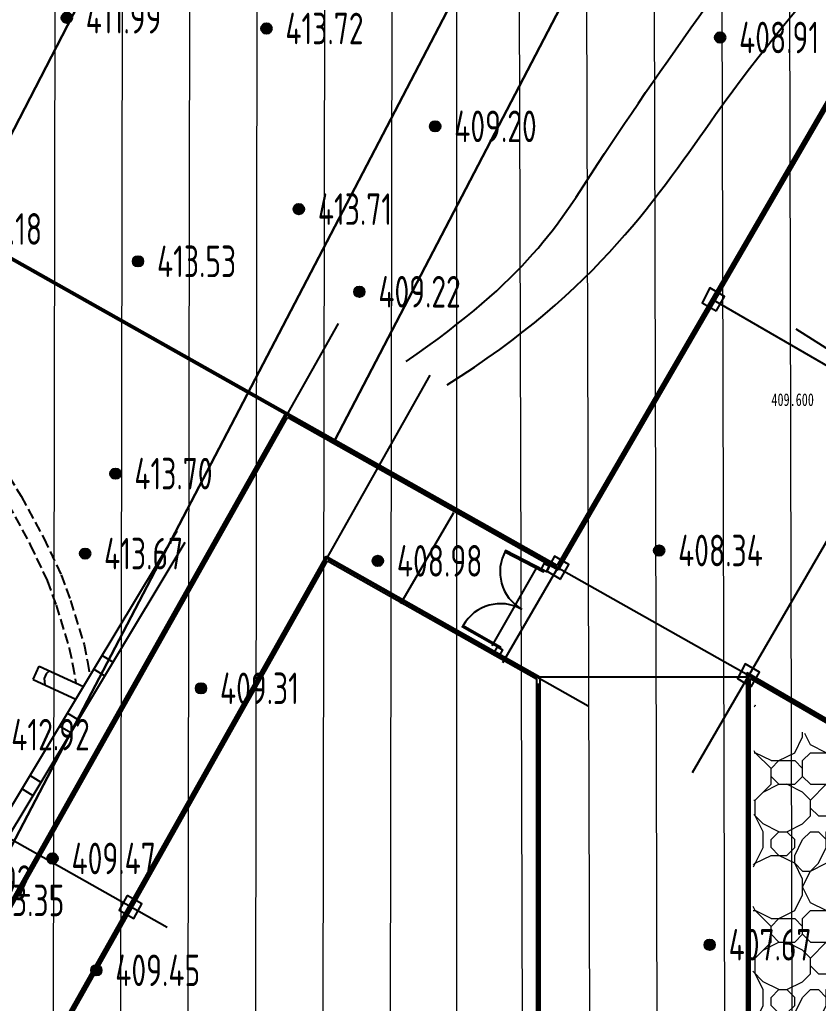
# Model space of a CAD drawing. Header units: millimetres. Extents: x 387826 to 388039216, y 3325062 to 3325368396.
# Drawn here: x 387625400 to 387644377, y 3324818500 to 3324841863 of the extents above; entities that cross this region are included whole.
import ezdxf
from ezdxf.enums import TextEntityAlignment as Align

# ---------------------------------------------------------------- set-up
doc = ezdxf.new("R2010")
doc.units = ezdxf.units.MM
doc.header["$LTSCALE"] = 1000
doc.header["$MEASUREMENT"] = 0
for name, pattern in [('000-Earth-MSCQ（不打印）$0$C2', [13.5, 10, -1.5, 0.5, -1.5]), ('000-古城墙保护(不打印)$0$DASH', [0.35, 0.25, -0.1]), ('ACAD_ISO04W100', [30, 24, -3, 0, -3])]:
    doc.linetypes.add(name, pattern=pattern)
for name, color, linetype in [('0-SITE', 7, 'Continuous'), ('000-Earth-MSCQ（不打印）$0$0-SITE', 7, 'Continuous'), ('000-Earth-MSCQ（不打印）$0$GCD', 251, 'Continuous'), ('000-Earth-MSCQ（不打印）$0$RD-红线', 7, 'Continuous'), ('000-古城墙保护(不打印)$0$0-文物遗址', 8, 'Continuous'), ('000-古城墙保护(不打印)$0$PUB_TEXT', 2, 'Continuous'), ('0NT-Center', 1, 'ACAD_ISO04W100')]:
    doc.layers.add(name, color=color, linetype=linetype)
for name, color, linetype, lineweight in [('000-Earth-MSCQ（不打印）$0$RD-中线', 1, '000-Earth-MSCQ（不打印）$0$C2', 0), ('000-古城墙保护(不打印)$0$0-中实线', 5, 'Continuous', 30), ('000-古城墙保护(不打印)$0$0-遗址公园', 8, 'Continuous', 5), ('000-古城墙保护(不打印)$0$填充', 252, 'Continuous', 5)]:
    doc.layers.add(name, color=color, linetype=linetype, lineweight=lineweight)
doc.styles.add('000-Earth-MSCQ（不打印）$0$HZ', font='gbenor.shx', dxfattribs={"width": 0.8, "bigfont": 'hztxt.shx'})
doc.styles.add('000-古城墙保护(不打印)$0$_TCH_DIM', font='', dxfattribs={"width": 0.75})
doc.styles.get('000-古城墙保护(不打印)$0$_TCH_DIM').set_extended_font_data('SimSun')

# ---------------------------------------------------------------- blocks, each defined once
blk = doc.blocks.new('000-Earth-MSCQ（不打印）$0$gc200')
h = blk.add_hatch(color=256)
edge = h.paths.add_edge_path()
edge.add_arc((0, -5.551115123125783e-17), 0.2500000000000001, 0, 360)
blk.add_circle((0, -5.551115123125783e-17), 0.2500000000000001)
blk = doc.blocks.new('000-古城墙保护(不打印)')
at = {"layer": '000-古城墙保护(不打印)$0$0-遗址公园', "ltscale": 10}
h = blk.add_hatch(dxfattribs=at)
h.set_pattern_fill('ANSI31', color=256, scale=1000, angle=45)
h.set_pattern_definition([(90, (0, 0), (-1587.5, 3.410605131648481e-13), [])])
h.paths.add_polyline_path([(387757359.0947723, 3325075809.713597), (387738724.4244739, 3325053061.984234), (387736658.1743807, 3325052379.78923), (387732792.6573083, 3325048405.001884), (387731947.0142126, 3325045521.987648), (387727149.4825557, 3325038560.592924), (387719871.0797174, 3325030254.454775), (387713118.2314355, 3325024325.69877), (387708971.7085958, 3325021538.001345), (387707653.8317035, 3325021090.344965), (387703723.9723286, 3325018966.972815), (387699100.568572, 3325013213.602733), (387687666.4612417, 3324991573.488757), (387692670.727551, 3324988471.826824), (387679274.3591145, 3324966056.084505), (387674562.7421811, 3324955273.126987), (387666293.4541245, 3324933025.957672), (387659029.9602896, 3324926312.71594), (387654773.5217602, 3324915935.552797), (387653675.5063087, 3324913098.933503), (387637326.4545517, 3324880090.8987), (387635096.1587876, 3324877614.537973), (387623173.1089031, 3324853940.873659), (387618974.5280727, 3324854570.405108), (387618467.4666205, 3324854646.433447), (387616794.0523977, 3324854897.343677), (387614410.7432887, 3324846804.212917), (387608979.9761084, 3324853035.612696), (387591571.0079994, 3324839024.665925), (387597082.2925069, 3324832681.257929), (387596624.9883792, 3324831149.830627), (387596217.2465154, 3324828960.946196), (387596137.9493979, 3324826850.101176), (387592355.8457829, 3324826109.515459), (387589540.6215926, 3324824522.451866), (387587163.8655038, 3324822803.372842), (387586055.6074455, 3324821918.786967), (387585231.4443963, 3324821255.000857), (387584550.0445382, 3324820637.821306), (387583346.0658892, 3324819564.06669), (387582101.748941, 3324818264.712243), (387581660.7870961, 3324817834.250378), (387580072.9664811, 3324816151.399981), (387578832.7454951, 3324814781.869411), (387574234.0934268, 3324808493.876336), (387581064.1902614, 3324795503.282484), (387625164.6542816, 3324801283.597979), (387647357.6289114, 3324804778.450835), (387650612.9223155, 3324805405.261792), (387669114.9930122, 3324840920.415754), (387680400.2783, 3324864357.77844), (387687151.7701302, 3324878135.082248), (387696416.7806178, 3324893470.850236), (387704777.6824126, 3324910959.142838), (387717019.7699698, 3324940445.653564), (387740572.7504223, 3324978958.777964), (387755268.3394005, 3325000951.822409), (387771548.7019364, 3325023669.528487), (387793342.0856335, 3325051694.76609), (387797120.7662015, 3325056480.602365), (387804700.2713755, 3325067831.608256), (387805755.9865897, 3325069417.217034), (387833928.9732663, 3325110050.599823), (387835462.2759447, 3325113721.162718), (387834644.166247, 3325114126.806136), (387838641.1926514, 3325123620.01257), (387831833.5364649, 3325125881.193801), (387835204.3103971, 3325131614.601018), (387828520.3367395, 3325134527.940866), (387822745.7363685, 3325138082.078876), (387820720.6784263, 3325136746.002098), (387818437.9572816, 3325135239.926322), (387814960.6972696, 3325132945.727099), (387810414.9791779, 3325129946.589023), (387806089.169805, 3325135647.314827), (387803914.3516228, 3325131741.76694), (387790508.0000313, 3325108476.776886), (387782804.3222916, 3325111884.500767), (387777519.6903973, 3325113033.773239), (387770432.0206335, 3325107829.881072), (387767032.2047279, 3325098401.675082), (387768071.4313482, 3325098008.812484), (387766664.4412394, 3325095979.536411), (387763567.2492012, 3325091306.558766), (387765030.6402054, 3325091176.180011)])
at = {"layer": '000-古城墙保护(不打印)$0$填充'}
h = blk.add_hatch(dxfattribs=at)
h.set_pattern_fill('卵石砌体', color=256, scale=500)
h.set_pattern_definition([(0, (387650938.380808, 3324811323.534955), (0, 3750), [187.5, -562.5, 187.5, -2812.5]), (0, (387651875.880808, 3324811698.534955), (0, 3750), [187.5, -3562.5]), (0, (387650000.880808, 3324812073.534955), (0, 3750), [375, -3375]), (0, (387649063.380808, 3324812261.034955), (0, 3750), [562.5, -3187.5]), (0, (387650938.380808, 3324812448.534955), (0, 3750), [375, -375, 562.5, -2437.5]), (0, (387650750.880808, 3324813011.034955), (0, 3750), [562.5, -3187.5]), (0, (387649813.380808, 3324813198.534955), (0, 3750), [562.5, -1312.5, 562.5, -1312.5]), (0, (387649063.380808, 3324813761.034955), (0, 3750), [562.5, -187.5, 187.5, -2812.5]), (0, (387651500.880808, 3324814136.034955), (0, 3750), [187.5, -3562.5]), (0, (387650750.880808, 3324814511.034955), (0, 3750), [375, -3375]), (90, (387648313.380808, 3324814698.534955), (-3750, 2.296212748401287e-13), [375, -3375]), (90, (387648688.380808, 3324812073.534955), (-3750, 2.296212748401287e-13), [187.5, -375, 562.5, -2625]), (90, (387649625.880808, 3324812448.534955), (-3750, 2.296212748401287e-13), [750, -187.5, 187.5, -2625]), (90, (387650188.380808, 3324813386.034955), (-3750, 2.296212748401287e-13), [562.5, -3187.5]), (90, (387650375.880808, 3324811698.534955), (-3750, 2.296212748401287e-13), [375, -3375]), (90, (387650563.380808, 3324814698.534955), (-3750, 2.296212748401287e-13), [375, -3375]), (90, (387650750.880808, 3324812448.534955), (-3750, 2.296212748401287e-13), [375, -1875, 187.5, -1312.5]), (90, (387651313.380808, 3324814323.534955), (-3750, 2.296212748401287e-13), [187.5, -187.5, 187.5, -3187.5]), (90, (387651500.880808, 3324812636.034955), (-3750, 2.296212748401287e-13), [375, -562.5, 375, -2437.5]), (90, (387651688.380808, 3324811698.534955), (-3750, 2.296212748401287e-13), [375, -3375]), (45, (387648500.880808, 3324811698.534955), (0, 3749.999993707382), [530.32875, -1060.6601, 795.495, -2916.81695]), (45, (387648313.380808, 3324811698.534955), (0, 3749.999993707382), [530.330085, -4772.970749999999]), (45, (387650375.880808, 3324812073.534955), (0, 3749.999993707382), [530.330085, -4772.970749999999]), (45, (387650000.880808, 3324813948.534955), (0, 3749.999993707382), [530.330085, -4772.970749999999]), (45, (387651688.380808, 3324812073.534955), (0, 3749.999993707382), [530.330085, -4772.970749999999]), (45, (387648500.880808, 3324812448.534955), (0, 3749.999993707382), [265.16504, -5038.1355]), (45, (387648875.880808, 3324813573.534955), (0, 3749.999993707382), [265.16504, -5038.1355]), (45, (387649250.880808, 3324812261.034955), (0, 3749.999993707382), [265.16504, -5038.1355]), (45, (387649625.880808, 3324813573.534955), (0, 3749.999993707382), [265.16504, -5038.1355]), (45, (387650750.880808, 3324812823.534955), (0, 3749.999993707382), [265.16504, -5038.1355]), (45, (387650750.880808, 3324814886.034955), (0, 3749.999993707382), [265.16504, -5038.1355]), (45, (387651125.880808, 3324814511.034955), (0, 3749.999993707382), [265.16504, -5038.1355]), (45, (387651313.380808, 3324812448.534955), (0, 3749.999993707382), [265.16504, -5038.1355]), (45, (387651500.880808, 3324811511.034955), (0, 3749.999993707382), [265.16504, -5038.1355]), (45, (387651500.880808, 3324813011.034955), (0, 3749.999993707382), [265.16504, -5038.1355]), (45, (387651500.880808, 3324814886.034955), (0, 3749.999993707382), [265.16504, -5038.1355]), (45, (387651688.380808, 3324814136.034955), (0, 3749.999993707382), [265.16504, -5038.1355]), (135, (387650938.380808, 3324814511.034955), (-3749.999993707382, 2.220446049250313e-13), [265.16504, -5038.1355]), (135, (387651313.380808, 3324814886.034955), (-3749.999993707382, 2.220446049250313e-13), [265.16504, -5038.1355]), (135, (387651500.880808, 3324814136.034955), (-3749.999993707382, 2.220446049250313e-13), [265.16504, -5038.1355]), (135, (387652063.380808, 3324814886.034955), (-3749.999993707382, 2.220446049250313e-13), [265.16504, -5038.1355]), (135, (387650188.380808, 3324813573.534955), (-3749.999993707382, 2.220446049250313e-13), [265.16504, -5038.1355]), (135, (387649813.380808, 3324813198.534955), (-3749.999993707382, 2.220446049250313e-13), [265.16504, -5038.1355]), (135, (387648688.380808, 3324812261.034955), (-3749.999993707382, 2.220446049250313e-13), [265.16504, -5038.1355]), (135, (387649063.380808, 3324812261.034955), (-3749.999993707382, 2.220446049250313e-13), [265.16504, -5038.1355]), (135, (387649438.380808, 3324813573.534955), (-3749.999993707382, 2.220446049250313e-13), [265.16504, -5038.1355]), (135, (387648688.380808, 3324813011.034955), (-3749.999993707382, 2.220446049250313e-13), [265.16504, -5038.1355]), (135, (387650938.380808, 3324812448.534955), (-3749.999993707382, 2.220446049250313e-13), [265.16504, -5038.1355]), (135, (387651500.880808, 3324812823.534955), (-3749.999993707382, 2.220446049250313e-13), [265.16504, -5038.1355]), (135, (387651688.380808, 3324812073.534955), (-3749.999993707382, 2.220446049250313e-13), [265.16504, -5038.1355]), (135, (387651688.380808, 3324812448.534955), (-3749.999993707382, 2.220446049250313e-13), [265.16504, -5038.1355]), (135, (387651875.880808, 3324811698.534955), (-3749.999993707382, 2.220446049250313e-13), [265.16504, -5038.1355]), (135, (387648875.880808, 3324813948.534955), (-3749.999993707382, 2.220446049250313e-13), [530.330085, -4772.970749999999]), (135, (387650750.880808, 3324812823.534955), (-3749.999993707382, 2.220446049250313e-13), [530.330085, -4772.970749999999]), (135, (387650563.380808, 3324811511.034955), (-3749.999993707382, 2.220446049250313e-13), [1325.82521, -3977.4756]), (26.56505119999999, (387648313.380808, 3324813198.534955), (3749.999984068369, 3.056912567522829e-05), [419.25, -7966.004499999999]), (26.56505119999999, (387648875.880808, 3324812073.534955), (3749.999984068369, 3.056912567522829e-05), [419.25, -7966.004499999999]), (26.56505119999999, (387649625.880808, 3324813761.034955), (3749.999984068369, 3.056912567522829e-05), [419.25, -7966.004499999999]), (26.56505119999999, (387651125.880808, 3324811323.534955), (3749.999984068369, 3.056912567522829e-05), [419.25, -7966.004499999999]), (26.56505119999999, (387650563.380808, 3324812261.034955), (3749.999984068369, 3.056912567522829e-05), [419.25, -7966.004499999999]), (26.56505119999999, (387650938.380808, 3324813011.034955), (3749.999984068369, 3.056912567522829e-05), [419.25, -7966.004499999999]), (26.56505119999999, (387650375.880808, 3324814323.534955), (3749.999984068369, 3.056912567522829e-05), [419.25, -7966.004499999999]), (26.56505119999999, (387651688.380808, 3324814136.034955), (3749.999984068369, 3.056912567522829e-05), [419.25, -7966.004499999999]), (63.43494880000001, (387648688.380808, 3324813198.534955), (3.736309928115134e-06, 3749.999997484776), [419.25, -7966.004499999999]), (63.43494880000001, (387648688.380808, 3324813386.034955), (3.736309928115134e-06, 3749.999997484776), [419.25, -7966.004499999999]), (63.43494880000001, (387650188.380808, 3324813948.534955), (3.736309928115134e-06, 3749.999997484776), [838.4999999999999, -7546.7545]), (63.43494880000001, (387651500.880808, 3324813761.034955), (3.736309928115134e-06, 3749.999997484776), [419.25, -7966.004499999999]), (63.43494880000001, (387651313.380808, 3324813198.534955), (3.736309928115134e-06, 3749.999997484776), [419.25, -7966.004499999999]), (63.43494880000001, (387649438.380808, 3324812448.534955), (3.736309928115134e-06, 3749.999997484776), [419.25, -7966.004499999999]), (63.43494880000001, (387651313.380808, 3324814511.034955), (3.736309928115134e-06, 3749.999997484776), [419.25, -7966.004499999999]), (63.43494880000001, (387651875.880808, 3324814323.534955), (3.736309928115134e-06, 3749.999997484776), [419.25, -7966.004499999999]), (116.5650512, (387648500.880808, 3324814323.534955), (-3.056912700749592e-05, 3749.999984068368), [419.2499999999997, -7966.004499999995]), (116.5650512, (387650563.380808, 3324811323.534955), (-3.056912700749592e-05, 3749.999984068368), [419.2499999999997, -7966.004499999995]), (116.5650512, (387648875.880808, 3324813761.034955), (-3.056912700749592e-05, 3749.999984068368), [419.2499999999997, -7966.004499999995]), (116.5650512, (387651688.380808, 3324813386.034955), (-3.056912700749592e-05, 3749.999984068368), [419.2499999999997, -7966.004499999995]), (116.5650512, (387650375.880808, 3324813198.534955), (-3.056912700749592e-05, 3749.999984068368), [419.2499999999997, -7966.004499999995]), (116.5650512, (387651500.880808, 3324813948.534955), (-3.056912700749592e-05, 3749.999984068368), [419.2499999999997, -7966.004499999995]), (116.5650512, (387649625.880808, 3324813198.534955), (-3.056912700749592e-05, 3749.999984068368), [419.2499999999997, -7966.004499999995]), (116.5650512, (387648875.880808, 3324812448.534955), (-3.056912700749592e-05, 3749.999984068368), [419.2499999999997, -7966.004499999995]), (153.4349488, (387648688.380808, 3324814136.034955), (-3749.999997484776, 3.736310372204343e-06), [419.25, -7966.004499999999]), (153.4349488, (387650000.880808, 3324812073.534955), (-3749.999997484776, 3.736310372204343e-06), [419.25, -7966.004499999999]), (153.4349488, (387649250.880808, 3324813761.034955), (-3749.999997484776, 3.736310372204343e-06), [419.25, -7966.004499999999]), (153.4349488, (387651500.880808, 3324812261.034955), (-3749.999997484776, 3.736310372204343e-06), [419.25, -7966.004499999999]), (153.4349488, (387650938.380808, 3324811323.534955), (-3749.999997484776, 3.736310372204343e-06), [419.25, -7966.004499999999]), (153.4349488, (387651313.380808, 3324814323.534955), (-3749.999997484776, 3.736310372204343e-06), [419.25, -7966.004499999999]), (153.4349488, (387650750.880808, 3324813011.034955), (-3749.999997484776, 3.736310372204343e-06), [419.25, -7966.004499999999]), (153.4349488, (387648688.380808, 3324814136.034955), (-3749.999997484776, 3.736310372204343e-06), [419.25, -7966.004499999999]), (153.4349488, (387652063.380808, 3324813198.534955), (-3749.999997484776, 3.736310372204343e-06), [419.25, -7966.004499999999]), (243.4349488, (387648500.880808, 3324811698.534955), (-3.736308817892109e-06, -3749.999997484776), [419.25, -7966.004499999999])])
edge = h.paths.add_edge_path()
edge.add_line((387642861.3078078, 3324825356.664403), (387642717.4110802, 3324804692.135718))
edge.add_line((387642717.4110802, 3324804692.135718), (387643950.7659844, 3324804896.02901))
edge.add_line((387643950.7659844, 3324804896.02901), (387650333.4575129, 3324805951.190008))
edge.add_line((387650333.4575128, 3324805951.190008), (387656366.7896742, 3324817604.744848))
edge.add_line((387656366.7896742, 3324817604.744848), (387644286.6635805, 3324824775.743097))
edge.add_line((387644286.6635805, 3324824775.743097), (387642861.3078078, 3324825602.963339))
at = {"layer": '000-古城墙保护(不打印)$0$0-中实线', "color": 6}
for points in [[(387715030.7942539, 3324995218.873044), (387689943.4778715, 3324954200.398011), (387677106.5601956, 3324923284.531038), (387669715.7429515, 3324907826.870261), (387660525.4580528, 3324892616.11426), (387653147.8220631, 3324877562.548427), (387641999.2169152, 3324854411.325105), (387625109.4291115, 3324822049.868721), (387618175.9253386, 3324810836.96385)], [(387716969.9302788, 3324993904.594524), (387692034.7424276, 3324953134.853961), (387679244.1329247, 3324922330.513553), (387671777.596552, 3324906714.48861), (387662581.4369893, 3324891494.009507), (387655252.5988579, 3324876540.012394), (387644091.1330646, 3324853362.082621), (387632888.7991974, 3324831873.195835)], [(387610979.4179704, 3324813001.520663), (387610979.4179703, 3324813001.520663), (387618415.8122669, 3324826015.207075), (387634911.6788427, 3324857947.64234), (387646023.9621421, 3324881023.439616), (387653566.7601138, 3324896414.00727), (387662737.161534, 3324911591.854309), (387669871.6986505, 3324926513.513295), (387682865.3516809, 3324957806.85479), (387696387.8629743, 3324979916.544939)]]:
    blk.add_lwpolyline(points, dxfattribs=at)
at = {"layer": '000-古城墙保护(不打印)$0$0-中实线', "color": 6, "lineweight": 5, "ltscale": 10}
blk.add_lwpolyline([(387610979.4179695, 3324813001.520662), (387610979.4179694, 3324813001.520662), (387618415.8122661, 3324826015.207074), (387634911.6788418, 3324857947.642339), (387639016.3512242, 3324866471.416008)], dxfattribs=at)
at = {"layer": '000-古城墙保护(不打印)$0$0-文物遗址'}
for p, q in [((387642717.4110801, 3324826284.208258, -26.81972031078621), (387609539.4129365, 3324844995.679879)), ((387638168.7476243, 3324828895.451244), (387614313.9229869, 3324842348.911249)), ((387645423.4278798, 3324841394.440987, -171.5777360279733), (387638168.7476086, 3324828895.451217, -26.55708322578705)), ((387645458.2716358, 3324841374.790073, -171.582710234971), (387636874.8203905, 3324826586.478901)), ((387645452.9530504, 3324841285.944009, -170.7848414927903), (387638198.2727789, 3324828786.954238, -25.76418869060404)), ((387649972.0913509, 3324838783.198028, -171.8403731033327), (387641375.7504817, 3324823972.679498)), ((387641880.5936803, 3324835210.857481, -187.0887475983312), (387657048.0722998, 3324826408.251443, -51.48062028460068)), ((387615048.6084221, 3324802854.265984), (387632978.6897427, 3324834646.752263)), ((387628904.3752998, 3324820297.537587), (387603675.0776262, 3324834526.162394)), ((387617226.1759756, 3324801626.178222), (387635156.2572962, 3324833418.664501)), ((387616752.739612, 3324805957.351044), (387631735.4103087, 3324832523.675202)), ((387616783.1229649, 3324805848.370073), (387631765.7936578, 3324832414.694225)), ((387638198.2727793, 3324828786.954239), (387631765.7936577, 3324832414.694225)), ((387638198.2727789, 3324828786.954239), (387631803.0639363, 3324832393.67482)), ((387635707.6481777, 3324830153.365983, -25.07682869321832), (387634452.6713372, 3324827991.183487, 0.01008814522344892)), ((387627204.4876086, 3324826497.705629), (387629143.7694027, 3324829722.238265)), ((387627460.8534514, 3324826341.889988), (387629333.0215728, 3324829454.829647)), ((387625544.5414608, 3324816457.205243), (387632684.8900763, 3324829118.019844)), ((387625681.5048445, 3324816537.205243), (387632715.2734296, 3324829009.038874)), ((387632684.8407708, 3324829118.047651), (387637757.4110802, 3324826257.258552)), ((387638909.8690748, 3324825561.381423), (387632700.081773, 3324829063.529395)), ((387632715.2241234, 3324829009.066682), (387637677.4110802, 3324826210.530735)), ((387636623.1668898, 3324826990.753176), (387637684.2320279, 3324828831.752478)), ((387627360.7840077, 3324826757.586808), (387627617.8712732, 3324826602.970711)), ((387625717.0829985, 3324826193.611217), (387625864.5314862, 3324826511.036709)), ((387625864.5314862, 3324826511.036709), (387626918.1582295, 3324826021.61266)), ((387626537.377495, 3324825388.471097), (387627204.4876086, 3324826497.705629)), ((387627166.2313759, 3324826434.095239), (387627423.3186414, 3324826279.479141)), ((387626794.4647605, 3324825233.854999), (387627460.8534514, 3324826341.889988)), ((387637677.4110802, 3324826210.530736), (387637677.4110802, 3324816650.275284)), ((387637757.4110802, 3324826257.258551), (387642717.4110802, 3324826257.258551)), ((387637757.4110802, 3324826257.258551), (387637757.4110802, 3324816457.205243)), ((387642677.4110804, 3324826353.671024, -27.35686118135736), (387653470.6191182, 3324820089.71901, 69.14215269149014)), ((387642677.4110802, 3324809517.848931), (387642677.4110804, 3324826353.671024)), ((387642717.4110801, 3324826284.208258, -26.81972031066564), (387653383.2487864, 3324820094.176958, 68.54051152946359)), ((387642717.4110802, 3324826284.208258), (387642717.4110802, 3324816497.205243)), ((387642757.4110802, 3324826214.745492, -26.28257943677648), (387653363.1707302, 3324820059.581124, 68.54051152946359)), ((387642757.4110802, 3324809476.561556), (387642757.4110802, 3324826214.745492)), ((387625717.0829985, 3324826193.611217), (387626736.7429683, 3324825719.965199)), ((387637717.4110802, 3324826096.562631), (387637717.4110802, 3324816497.205243)), ((387626537.377495, 3324825388.471097), (387626794.4647605, 3324825233.855)), ((387626794.4647605, 3324825233.854999), (387621068.1434509, 3324815712.438359)), ((387626355.4649264, 3324825085.99674), (387626612.5521919, 3324824931.380641)), ((387625646.3966152, 3324823906.996391), (387625903.4838807, 3324823752.380293)), ((387625458.0210268, 3324823593.775675), (387625715.1082923, 3324823439.159577))]:
    blk.add_line(p, q, dxfattribs=at)
at = {"layer": '000-古城墙保护(不打印)$0$0-文物遗址', "lineweight": 5, "ltscale": 10}
blk.add_lwpolyline([(387647806.8232622, 3324866471.416008), (387641999.2169144, 3324854411.325104), (387625109.4291106, 3324822049.86872), (387618175.9253377, 3324810836.96385)], dxfattribs=at)
at = {"layer": '000-古城墙保护(不打印)$0$0-文物遗址'}
for points, elevation in [([(387641945.7450831, 3324834942.889429), (387642146.5413779, 3324835288.838628), (387641802.4084305, 3324835492.732018), (387641616.6713043, 3324835138.469799), (387641947.2618011, 3324834945.502561)], -92.09921442894563), ([(387638248.1905347, 3324828572.42309), (387638448.9868295, 3324828918.372288), (387638104.8538821, 3324829122.265678), (387637919.116756, 3324828768.003459), (387638249.7072527, 3324828575.036222)], -24.68471587465498), ([(387642782.0914209, 3324826015.42862), (387642982.8877158, 3324826361.377819), (387642638.7547683, 3324826565.271209), (387642453.0176422, 3324826211.008989), (387642783.6081389, 3324826018.041752)], -25.34380022420694)]:
    blk.add_lwpolyline(points, dxfattribs=dict(at, elevation=elevation))
at = {"layer": '000-古城墙保护(不打印)$0$0-文物遗址', "linetype": '000-古城墙保护(不打印)$0$DASH'}
for points in [[(387623078.6179911, 3324833264.352323), (387623422.9381596, 3324833038.292535), (387624372.7165105, 3324832109.458566), (387624962.0219905, 3324831320.118265), (387625434.7122442, 3324830544.091932), (387625974.5447661, 3324829550.10798), (387626384.2289512, 3324828677.324337), (387626608.1404282, 3324828070.042237), (387626929.244249, 3324827024.471875), (387627009.2126338, 3324826621.162389), (387627070.6248395, 3324826275.125874)], [(387622944.1062629, 3324832922.010064), (387623196.1858112, 3324832756.509886), (387624100.9939143, 3324831871.654488), (387624663.3963596, 3324831118.349231), (387625122.6160638, 3324830364.437805), (387625653.1489193, 3324829387.577163), (387626051.7922236, 3324828538.31481), (387626266.9255177, 3324827954.840479), (387626579.7007934, 3324826936.389321), (387626655.3836939, 3324826554.693082), (387626734.8821313, 3324826106.746917)]]:
    blk.add_lwpolyline(points, dxfattribs=at)
at = {"layer": '000-古城墙保护(不打印)$0$0-文物遗址', "extrusion": (0.004813117115781754, 0.008604135282593281, 0.999951400198864)}
for points, elevation in [([(387633369.20873, 3324689656.731936), (387632455.8751658, 3324690125.734776), (387632439.2674246, 3324690093.398049), (387633352.6009889, 3324689624.395208)], 30472998.39587183), ([(387633308.1490882, 3324689688.207051), (387633374.5763543, 3324689817.071744), (387633496.7924076, 3324689754.071726), (387633430.3651411, 3324689625.20703)], 30472998.39587186), ([(387632319.8580874, 3324687806.328953), (387631427.1902737, 3324688313.562663), (387631445.1475338, 3324688345.169906), (387632337.8153474, 3324687837.936197)], 30472974.5375599), ([(387632188.4661825, 3324687714.234977), (387632260.0825766, 3324687840.289662), (387632379.6335983, 3324687772.368243), (387632308.017204, 3324687646.313557)], 30472974.5375599)]:
    blk.add_lwpolyline(points, close=True, dxfattribs=dict(at, elevation=elevation))
at = {"layer": '000-古城墙保护(不打印)$0$0-文物遗址'}
for points in [[(387626105.0369737, 3324826399.318618), (387626026.4376609, 3324826324.267029), (387625984.7849705, 3324826218.115656), (387625994.3123314, 3324826064.834395)], [(387614859.9778163, 3324811120.744189), (387615351.0249397, 3324811177.234074), (387615872.6646664, 3324811022.24155), (387616492.9941575, 3324810679.377956), (387617401.3803231, 3324810197.630279), (387626537.377495, 3324825388.471097)], [(387637677.4110802, 3324824613.683769), (387637677.4110802, 3324816537.205243)]]:
    blk.add_lwpolyline(points, dxfattribs=at)
blk.add_lwpolyline([(387627957.3898957, 3324821061.225117), (387627760.8958538, 3324820712.814308), (387628109.3066623, 3324820516.320266), (387628305.8007042, 3324820864.731075)], close=True, dxfattribs=at)
at = {"layer": '000-古城墙保护(不打印)$0$0-文物遗址', "ltscale": 0.5, "extrusion": (0.004813117115781754, 0.008604135282593281, 0.999951400198864)}
for centre, start, end in [((387633350.9895563, 3324689624.373261, 30472974.53755989), 150.4832300945464, 240.4403271398588), ((387632337.8153474, 3324687837.936197, 30472974.5375599), 60.44032713985884, 150.3974806128636)]:
    blk.add_arc(centre, 1026.87382032265, start, end, dxfattribs=at)
at = {"layer": '000-古城墙保护(不打印)$0$0-文物遗址'}
for points, knots in [([(387634582.9108802, 3324833742.007565), (387637481.6864973, 3324835738.936942), (387639382.8498617, 3324839080.321984), (387645817.2546958, 3324847710.859595), (387654826.8691055, 3324861873.446459), (387665420.1049732, 3324880839.21057), (387674535.5295003, 3324905651.922577), (387688534.0697859, 3324927269.79409), (387696448.1969588, 3324950220.605737), (387707099.1566722, 3324972271.082105), (387723060.4148431, 3324980167.742814), (387729307.67117, 3324987158.987681), (387729940.039707, 3324987901.617867)], [13829.07510473592, 13829.07510473592, 13829.07510473592, 13829.07510473592, 20507.60766755405, 31598.15239328767, 45718.57024809014, 71022.56005402254, 96502.36251734757, 124815.025697456, 147476.5189369385, 169708.993296357, 195775.3383430242, 197958.5772200183, 197958.5772200183, 197958.5772200183, 197958.5772200183]), ([(387635557.2121158, 3324833192.623265), (387639144.2498879, 3324835416.857895), (387643110.3512368, 3324841726.622351), (387649016.7267115, 3324847271.843969), (387657307.6448497, 3324858426.09768), (387668052.2276497, 3324877455.047353), (387676458.2930267, 3324902803.359412), (387693693.5426132, 3324929413.366473), (387701836.5126055, 3324955762.773364), (387715310.4236128, 3324975469.812907), (387727852.1413468, 3324981383.574444), (387732504.7012959, 3324985724.225718)], [14739.69709912661, 14739.69709912661, 14739.69709912661, 14739.69709912661, 20406.91770349679, 29934.1067295975, 47060.25139486376, 63456.69980682162, 94902.00882304885, 126890.1275629617, 157587.176104531, 177450.8917934603, 196215.9539852425, 196215.9539852425, 196215.9539852425, 196215.9539852425])]:
    blk.add_open_spline(points, degree=3, knots=knots, dxfattribs=at)
at = {"layer": '000-古城墙保护(不打印)$0$PUB_TEXT', "color": 7, "style": '000-古城墙保护(不打印)$0$_TCH_DIM', "width": 0.7058823529411765}
blk.add_text('409.600', height=300, dxfattribs=at).set_placement((387643262.6900341, 3324832687.783029))
blk = doc.blocks.new('000-Earth-MSCQ（不打印）')
at = {"layer": '000-Earth-MSCQ（不打印）$0$RD-中线', "ltscale": 0.5, "flags": 128}
blk.add_lwpolyline([(388022314.3459875, 3325363333.779095), (388017166.2970958, 3325347163.926417), (388004392.3040231, 3325306887.003822), (387971319.8737001, 3325199118.280211), (387960067.1341603, 3325162232.392481, -0.0428905117551713), (387909014.310333, 3325035088.251616), (387880969.7378284, 3324979543.06834, -0.0950112548386871), (387811951.8830091, 3324890063.610587), (387779398.7794849, 3324861261.881447, -0.1527070841718279), (387615965.5118984, 3324788030.088953), (387599393.6918636, 3324786062.352727), (387481723.6987208, 3324770663.938607)], format="xyb", dxfattribs=at)
blk.add_lwpolyline([(388022314.3459875, 3325363333.779095), (388017166.2970958, 3325347163.926417), (388004392.3040231, 3325306887.003822), (387971319.8737001, 3325199118.280211), (387960067.1341603, 3325162232.392481, -0.0428905117551713), (387909014.310333, 3325035088.251616), (387880969.7378284, 3324979543.06834, -0.0950112548386871), (387811951.8830091, 3324890063.610587), (387779398.7794849, 3324861261.881447, -0.1527070841718279), (387615965.5118984, 3324788030.088953), (387599393.6918636, 3324786062.352727), (387481723.6987208, 3324770663.938607)], format="xyb", dxfattribs=at)
at = {"layer": '000-Earth-MSCQ（不打印）$0$RD-红线', "color": 1, "ltscale": 10, "flags": 128}
blk.add_lwpolyline([(387571822.2941163, 3324797583.718238), (387597535.9452176, 3324800948.631079), (387614196.6637662, 3324802926.922411, 0.1527070841718279), (387769458.2730312, 3324872497.12078), (387802011.3783422, 3324901298.849698, 0.0950112548386871), (387867578.3446714, 3324986304.335682), (387895622.9192556, 3325041849.520492, 0.01135382569053262), (387910963.9022235, 3325074029.799072, 0.07741333500353033), (387912184.8667709, 3325078482.566115), (387913838.7507268, 3325093042.437554, -0.06613138812589682), (387914797.6756657, 3325096874.897092), (387924953.385705, 3325122506.049941)], format="xyb", dxfattribs=at)
at = {"layer": '000-Earth-MSCQ（不打印）$0$0-SITE', "ltscale": 10}
blk.add_blockref('000-古城墙保护(不打印)', (0, 0), dxfattribs=at)
at = {"layer": '000-Earth-MSCQ（不打印）$0$GCD', "linetype": 'Continuous'}
ref = blk.add_blockref('000-Earth-MSCQ（不打印）$0$gc200', (387626519.6, 3324841908.1), dxfattribs=dict(at, xscale=500, yscale=500, zscale=500))
ref.add_attrib('height', '411.99', dxfattribs={"linetype": 'Continuous', "height": 750, "style": '000-Earth-MSCQ（不打印）$0$HZ', "width": 0.8}).set_placement((387626969.6, 3324841908.1), align=Align.MIDDLE_LEFT)
ref = blk.add_blockref('000-Earth-MSCQ（不打印）$0$gc200', (387631263.2, 3324841652.9), dxfattribs=dict(at, xscale=500, yscale=500, zscale=500))
ref.add_attrib('height', '413.72', dxfattribs={"linetype": 'Continuous', "height": 750, "style": '000-Earth-MSCQ（不打印）$0$HZ', "width": 0.8}).set_placement((387631713.2, 3324841652.9), align=Align.MIDDLE_LEFT)
ref = blk.add_blockref('000-Earth-MSCQ（不打印）$0$gc200', (387642043.4, 3324841439), dxfattribs=dict(at, xscale=500, yscale=500, zscale=500))
ref.add_attrib('height', '408.91', dxfattribs={"linetype": 'Continuous', "height": 750, "style": '000-Earth-MSCQ（不打印）$0$HZ', "width": 0.8}).set_placement((387642493.4, 3324841439), align=Align.MIDDLE_LEFT)
ref = blk.add_blockref('000-Earth-MSCQ（不打印）$0$gc200', (387635274.8, 3324839329.1), dxfattribs=dict(at, xscale=500, yscale=500, zscale=500))
ref.add_attrib('height', '409.20', dxfattribs={"linetype": 'Continuous', "height": 750, "style": '000-Earth-MSCQ（不打印）$0$HZ', "width": 0.8}).set_placement((387635724.8, 3324839329.1), align=Align.MIDDLE_LEFT)
ref = blk.add_blockref('000-Earth-MSCQ（不打印）$0$gc200', (387632035.3, 3324837362.5), dxfattribs=dict(at, xscale=500, yscale=500, zscale=500))
ref.add_attrib('height', '413.71', dxfattribs={"linetype": 'Continuous', "height": 750, "style": '000-Earth-MSCQ（不打印）$0$HZ', "width": 0.8}).set_placement((387632485.3, 3324837362.5), align=Align.MIDDLE_LEFT)
ref = blk.add_blockref('000-Earth-MSCQ（不打印）$0$gc200', (387623701.5, 3324836892.4), dxfattribs=dict(at, xscale=500, yscale=500, zscale=500))
ref.add_attrib('height', '412.18', dxfattribs={"linetype": 'Continuous', "height": 750, "style": '000-Earth-MSCQ（不打印）$0$HZ', "width": 0.8}).set_placement((387624151.5000001, 3324836892.4), align=Align.MIDDLE_LEFT)
ref = blk.add_blockref('000-Earth-MSCQ（不打印）$0$gc200', (387628212.8, 3324836122.6), dxfattribs=dict(at, xscale=500, yscale=500, zscale=500))
ref.add_attrib('height', '413.53', dxfattribs={"linetype": 'Continuous', "height": 750, "style": '000-Earth-MSCQ（不打印）$0$HZ', "width": 0.8}).set_placement((387628662.8, 3324836122.6), align=Align.MIDDLE_LEFT)
ref = blk.add_blockref('000-Earth-MSCQ（不打印）$0$gc200', (387633471.1, 3324835400.5), dxfattribs=dict(at, xscale=500, yscale=500, zscale=500))
ref.add_attrib('height', '409.22', dxfattribs={"linetype": 'Continuous', "height": 750, "style": '000-Earth-MSCQ（不打印）$0$HZ', "width": 0.8}).set_placement((387633921.1, 3324835400.5), align=Align.MIDDLE_LEFT)
ref = blk.add_blockref('000-Earth-MSCQ（不打印）$0$gc200', (387627674.7, 3324831080.7), dxfattribs=dict(at, xscale=500, yscale=500, zscale=500))
ref.add_attrib('height', '413.70', dxfattribs={"linetype": 'Continuous', "height": 750, "style": '000-Earth-MSCQ（不打印）$0$HZ', "width": 0.8}).set_placement((387628124.7, 3324831080.7), align=Align.MIDDLE_LEFT)
ref = blk.add_blockref('000-Earth-MSCQ（不打印）$0$gc200', (387626955.2, 3324829180.9), dxfattribs=dict(at, xscale=500, yscale=500, zscale=500))
ref.add_attrib('height', '413.67', dxfattribs={"linetype": 'Continuous', "height": 750, "style": '000-Earth-MSCQ（不打印）$0$HZ', "width": 0.8}).set_placement((387627405.2, 3324829180.9), align=Align.MIDDLE_LEFT)
ref = blk.add_blockref('000-Earth-MSCQ（不打印）$0$gc200', (387640594.5, 3324829254.2), dxfattribs=dict(at, xscale=500, yscale=500, zscale=500))
ref.add_attrib('height', '408.34', dxfattribs={"linetype": 'Continuous', "height": 750, "style": '000-Earth-MSCQ（不打印）$0$HZ', "width": 0.8}).set_placement((387641044.5, 3324829254.2), align=Align.MIDDLE_LEFT)
ref = blk.add_blockref('000-Earth-MSCQ（不打印）$0$gc200', (387633912.4, 3324829008.6), dxfattribs=dict(at, xscale=500, yscale=500, zscale=500))
ref.add_attrib('height', '408.98', dxfattribs={"linetype": 'Continuous', "height": 750, "style": '000-Earth-MSCQ（不打印）$0$HZ', "width": 0.8}).set_placement((387634362.4, 3324829008.6), align=Align.MIDDLE_LEFT)
ref = blk.add_blockref('000-Earth-MSCQ（不打印）$0$gc200', (387629708.9, 3324825981), dxfattribs=dict(at, xscale=500, yscale=500, zscale=500))
ref.add_attrib('height', '409.31', dxfattribs={"linetype": 'Continuous', "height": 750, "style": '000-Earth-MSCQ（不打印）$0$HZ', "width": 0.8}).set_placement((387630158.9, 3324825981), align=Align.MIDDLE_LEFT)
ref = blk.add_blockref('000-Earth-MSCQ（不打印）$0$gc200', (387624749.5, 3324824880.9), dxfattribs=dict(at, xscale=500, yscale=500, zscale=500))
ref.add_attrib('height', '412.92', dxfattribs={"linetype": 'Continuous', "height": 750, "style": '000-Earth-MSCQ（不打印）$0$HZ', "width": 0.8}).set_placement((387625199.5, 3324824880.9), align=Align.MIDDLE_LEFT)
ref = blk.add_blockref('000-Earth-MSCQ（不打印）$0$gc200', (387626181.8, 3324821939.7), dxfattribs=dict(at, xscale=500, yscale=500, zscale=500))
ref.add_attrib('height', '409.47', dxfattribs={"linetype": 'Continuous', "height": 750, "style": '000-Earth-MSCQ（不打印）$0$HZ', "width": 0.8}).set_placement((387626631.8, 3324821939.7), align=Align.MIDDLE_LEFT)
ref = blk.add_blockref('000-Earth-MSCQ（不打印）$0$gc200', (387623367.2, 3324821404), dxfattribs=dict(at, xscale=500, yscale=500, zscale=500))
ref.add_attrib('height', '412.92', dxfattribs={"linetype": 'Continuous', "height": 750, "style": '000-Earth-MSCQ（不打印）$0$HZ', "width": 0.8}).set_placement((387623817.2, 3324821404), align=Align.MIDDLE_LEFT)
ref = blk.add_blockref('000-Earth-MSCQ（不打印）$0$gc200', (387624128.2, 3324820944.1), dxfattribs=dict(at, xscale=500, yscale=500, zscale=500))
ref.add_attrib('height', '413.35', dxfattribs={"linetype": 'Continuous', "height": 750, "style": '000-Earth-MSCQ（不打印）$0$HZ', "width": 0.8}).set_placement((387624578.2, 3324820944.1), align=Align.MIDDLE_LEFT)
ref = blk.add_blockref('000-Earth-MSCQ（不打印）$0$gc200', (387641795.2, 3324819890.8), dxfattribs=dict(at, xscale=500, yscale=500, zscale=500))
ref.add_attrib('height', '407.67', dxfattribs={"linetype": 'Continuous', "height": 750, "style": '000-Earth-MSCQ（不打印）$0$HZ', "width": 0.8}).set_placement((387642245.2, 3324819890.8), align=Align.MIDDLE_LEFT)
ref = blk.add_blockref('000-Earth-MSCQ（不打印）$0$gc200', (387627221.1, 3324819283.4), dxfattribs=dict(at, xscale=500, yscale=500, zscale=500))
ref.add_attrib('height', '409.45', dxfattribs={"linetype": 'Continuous', "height": 750, "style": '000-Earth-MSCQ（不打印）$0$HZ', "width": 0.8}).set_placement((387627671.1, 3324819283.4), align=Align.MIDDLE_LEFT)

msp = doc.modelspace()

# ---------------------------------------------------------------- linework, layer by layer
at = {"layer": '0NT-Center', "ltscale": 0.05}
msp.add_line((387643841.0845914, 3324834521.259472), (387682529.3036065, 3324809999.461212), dxfattribs=at)

# ---------------------------------------------------------------- block references
at = {"layer": '0-SITE', "ltscale": 10}
msp.add_blockref('000-Earth-MSCQ（不打印）', (0, 0), dxfattribs=at)

doc.saveas('drawing.dxf')
